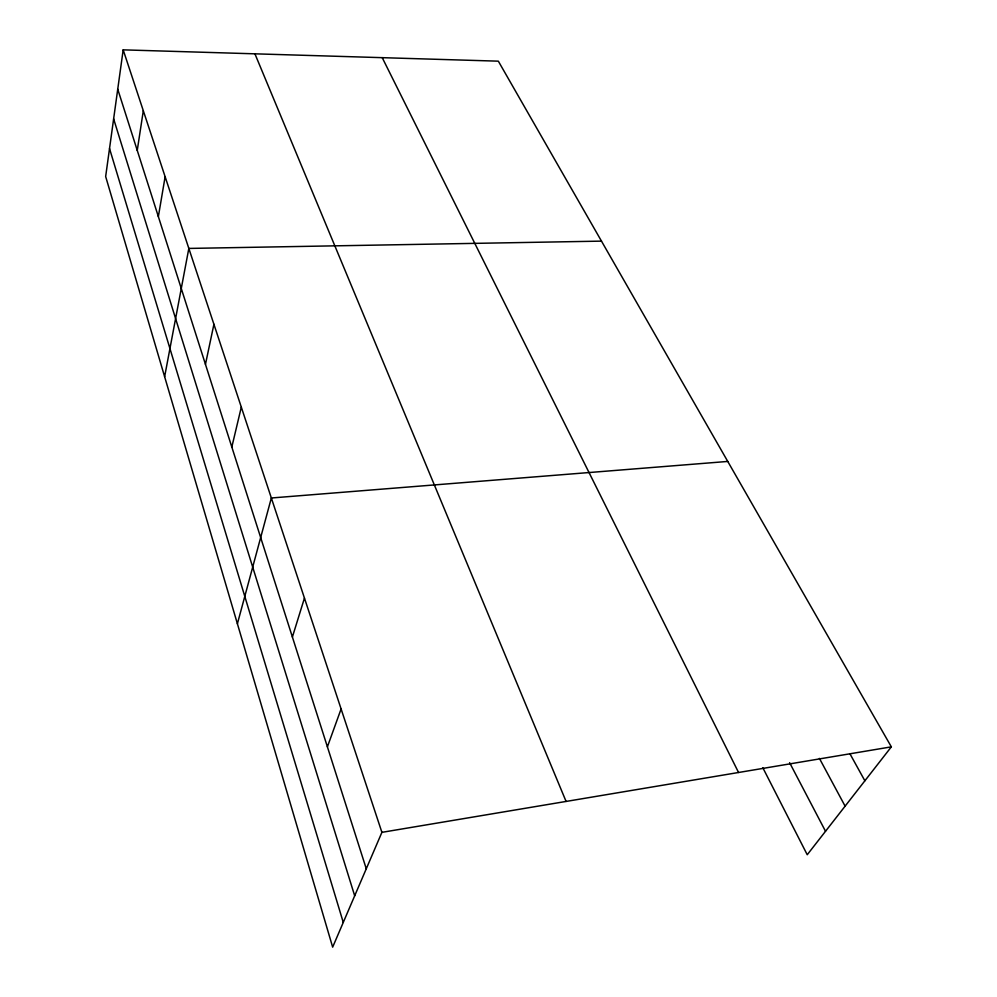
<?xml version="1.0" encoding="UTF-8"?>
<svg xmlns="http://www.w3.org/2000/svg" width="997" height="997" viewBox="0 0 997 997"><rect width="100%" height="100%" fill="white"/><g stroke="black" fill="none" stroke-linecap="round" stroke-linejoin="round"><path stroke-width="1.5" d="M123.179 49.85L105.657 176.519L332.662 947.15L381.901 832.345L123.179 49.85L498.338 61.166L891.343 746.853L807.234 854.741L762.842 767.765M137.25 150.397L143.306 110.742M158.361 216.611L165.128 176.718M164.63 376.704L188.832 248.427L601.478 241.124M205.457 364.341L213.919 324.274M231.827 447.03L241.311 407.125M237.398 623.773L271.346 497.989L727.748 461.437M292.395 637.008L304.446 598.1M327.402 746.84L341.099 708.954M381.901 832.345L891.343 746.853M849.868 753.657L864.873 780.801M819.409 758.381L845.107 806.149M789.599 762.655L825.516 831.274M382.225 57.664L738.553 772.488M254.92 53.826L566.084 801.438M117.733 89.182L366.273 868.773M113.633 118.867L354.683 895.792M109.533 148.553L343.267 922.412"/></g></svg>
